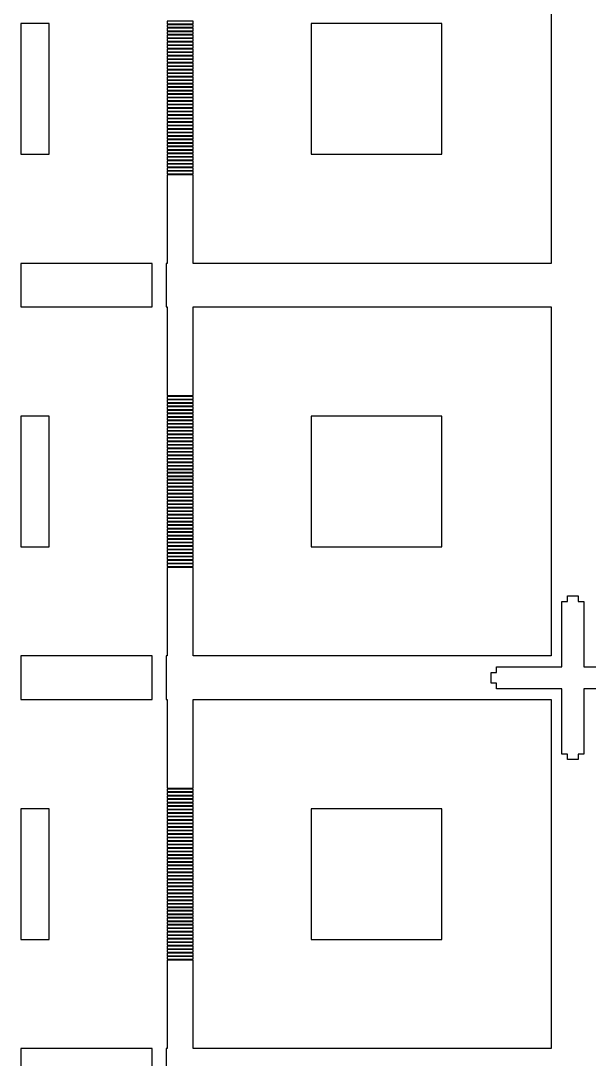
# Model space of a CAD drawing. Extents: x 40 to 187, y -3 to 150.
# Drawn here: x 39.55 to 46.21, y 69.16 to 81.33 of the extents above; entities that cross this region are included whole.
import ezdxf

# ---------------------------------------------------------------- set-up
doc = ezdxf.new("R2010")
doc.units = 0

msp = doc.modelspace()

# ---------------------------------------------------------------- linework, layer by layer
for p, q in [((45.7613, 82.5749), (45.7613, 78.4845)), ((41.5687, 81.3223), (41.2619, 81.3223)), ((41.2619, 81.3223), (41.2619, 81.2916)), ((41.5687, 81.2916), (41.5687, 81.3223)), ((39.8814, 81.2967), (39.5487, 81.2967)), ((39.5487, 81.2967), (39.5487, 79.7628)), ((39.8814, 79.7628), (39.8814, 81.2967)), ((41.2619, 81.2916), (41.5687, 81.2916)), ((41.5687, 81.2813), (41.2619, 81.2813)), ((41.2619, 81.2813), (41.2619, 81.2507)), ((41.2619, 81.2507), (41.5687, 81.2507)), ((41.5687, 81.2404), (41.2619, 81.2404)), ((41.2619, 81.2404), (41.2619, 81.2098)), ((41.2619, 81.2098), (41.5687, 81.2098)), ((41.5687, 81.1995), (41.2619, 81.1995)), ((41.2619, 81.1995), (41.2619, 81.1689)), ((41.5687, 81.2507), (41.5687, 81.2813)), ((41.5687, 81.2098), (41.5687, 81.2404)), ((41.5687, 81.1689), (41.5687, 81.1995)), ((44.4831, 81.2967), (42.9492, 81.2967)), ((42.9492, 81.2967), (42.9492, 79.7628)), ((44.4831, 79.7628), (44.4831, 81.2967)), ((41.2619, 81.1689), (41.5687, 81.1689)), ((41.5687, 81.1586), (41.2619, 81.1586)), ((41.2619, 81.1586), (41.2619, 81.128)), ((41.2619, 81.128), (41.5687, 81.128)), ((41.5687, 81.1177), (41.2619, 81.1177)), ((41.2619, 81.1177), (41.2619, 81.0871)), ((41.2619, 81.0871), (41.5687, 81.0871)), ((41.5687, 81.0768), (41.2619, 81.0768)), ((41.2619, 81.0768), (41.2619, 81.0461)), ((41.5687, 81.128), (41.5687, 81.1586)), ((41.5687, 81.0871), (41.5687, 81.1177)), ((41.5687, 81.0461), (41.5687, 81.0768)), ((41.2619, 81.0461), (41.5687, 81.0461)), ((41.5687, 81.0359), (41.2619, 81.0359)), ((41.2619, 81.0359), (41.2619, 81.0052)), ((41.2619, 81.0052), (41.5687, 81.0052)), ((41.5687, 80.995), (41.2619, 80.995)), ((41.2619, 80.995), (41.2619, 80.9643)), ((41.2619, 80.9643), (41.5687, 80.9643)), ((41.5687, 80.9541), (41.2619, 80.9541)), ((41.2619, 80.9541), (41.2619, 80.9234)), ((41.5687, 81.0052), (41.5687, 81.0359)), ((41.5687, 80.9643), (41.5687, 80.995)), ((41.5687, 80.9234), (41.5687, 80.9541)), ((41.2619, 80.9234), (41.5687, 80.9234)), ((41.5687, 80.9132), (41.2619, 80.9132)), ((41.2619, 80.9132), (41.2619, 80.8825)), ((41.2619, 80.8825), (41.5687, 80.8825)), ((41.5687, 80.8723), (41.2619, 80.8723)), ((41.2619, 80.8723), (41.2619, 80.8416)), ((41.2619, 80.8416), (41.5687, 80.8416)), ((41.5687, 80.8314), (41.2619, 80.8314)), ((41.2619, 80.8314), (41.2619, 80.8007)), ((41.5687, 80.8825), (41.5687, 80.9132)), ((41.5687, 80.8416), (41.5687, 80.8723)), ((41.5687, 80.8007), (41.5687, 80.8314)), ((41.2619, 80.8007), (41.5687, 80.8007)), ((41.5687, 80.7905), (41.2619, 80.7905)), ((41.2619, 80.7905), (41.2619, 80.7598)), ((41.2619, 80.7598), (41.5687, 80.7598)), ((41.5687, 80.7496), (41.2619, 80.7496)), ((41.2619, 80.7496), (41.2619, 80.7189)), ((41.2619, 80.7189), (41.5687, 80.7189)), ((41.5687, 80.7087), (41.2619, 80.7087)), ((41.2619, 80.7087), (41.2619, 80.678)), ((41.5687, 80.7598), (41.5687, 80.7905)), ((41.5687, 80.7189), (41.5687, 80.7496)), ((41.5687, 80.678), (41.5687, 80.7087)), ((41.2619, 80.678), (41.5687, 80.678)), ((41.5687, 80.6678), (41.2619, 80.6678)), ((41.2619, 80.6678), (41.2619, 80.6371)), ((41.2619, 80.6371), (41.5687, 80.6371)), ((41.5687, 80.6269), (41.2619, 80.6269)), ((41.2619, 80.6269), (41.2619, 80.5962)), ((41.2619, 80.5962), (41.5687, 80.5962)), ((41.5687, 80.586), (41.2619, 80.586)), ((41.2619, 80.586), (41.2619, 80.5553)), ((41.5687, 80.6371), (41.5687, 80.6678)), ((41.5687, 80.5962), (41.5687, 80.6269)), ((41.5687, 80.5553), (41.5687, 80.586)), ((41.2619, 80.5553), (41.5687, 80.5553)), ((41.5687, 80.5451), (41.2619, 80.5451)), ((41.2619, 80.5451), (41.2619, 80.5144)), ((41.2619, 80.5144), (41.5687, 80.5144)), ((41.5687, 80.5042), (41.2619, 80.5042)), ((41.2619, 80.5042), (41.2619, 80.4735)), ((41.2619, 80.4735), (41.5687, 80.4735)), ((41.5687, 80.4633), (41.2619, 80.4633)), ((41.2619, 80.4633), (41.2619, 80.4326)), ((41.5687, 80.5144), (41.5687, 80.5451)), ((41.5687, 80.4735), (41.5687, 80.5042)), ((41.5687, 80.4326), (41.5687, 80.4633)), ((41.2619, 80.4326), (41.5687, 80.4326)), ((41.5687, 80.4224), (41.2619, 80.4224)), ((41.2619, 80.4224), (41.2619, 80.3917)), ((41.2619, 80.3917), (41.5687, 80.3917)), ((41.5687, 80.3815), (41.2619, 80.3815)), ((41.2619, 80.3815), (41.2619, 80.3508)), ((41.2619, 80.3508), (41.5687, 80.3508)), ((41.5687, 80.3406), (41.2619, 80.3406)), ((41.2619, 80.3406), (41.2619, 80.3099)), ((41.5687, 80.3917), (41.5687, 80.4224)), ((41.5687, 80.3508), (41.5687, 80.3815)), ((41.5687, 80.3099), (41.5687, 80.3406)), ((41.2619, 80.3099), (41.5687, 80.3099)), ((41.5687, 80.2997), (41.2619, 80.2997)), ((41.2619, 80.2997), (41.2619, 80.269)), ((41.2619, 80.269), (41.5687, 80.269)), ((41.5687, 80.2588), (41.2619, 80.2588)), ((41.2619, 80.2588), (41.2619, 80.2281)), ((41.2619, 80.2281), (41.5687, 80.2281)), ((41.5687, 80.2178), (41.2619, 80.2178)), ((41.2619, 80.2178), (41.2619, 80.1872)), ((41.5687, 80.269), (41.5687, 80.2997)), ((41.5687, 80.2281), (41.5687, 80.2588)), ((41.5687, 80.1872), (41.5687, 80.2178)), ((41.2619, 80.1872), (41.5687, 80.1872)), ((41.5687, 80.177), (41.2619, 80.177)), ((41.2619, 80.177), (41.2619, 80.1463)), ((41.2619, 80.1463), (41.5687, 80.1463)), ((41.5687, 80.136), (41.2619, 80.136)), ((41.2619, 80.136), (41.2619, 80.1054)), ((41.2619, 80.1054), (41.5687, 80.1054)), ((41.5687, 80.0952), (41.2619, 80.0952)), ((41.2619, 80.0952), (41.2619, 80.0645)), ((41.5687, 80.1463), (41.5687, 80.177)), ((41.5687, 80.1054), (41.5687, 80.136)), ((41.5687, 80.0645), (41.5687, 80.0952)), ((41.2619, 80.0645), (41.5687, 80.0645)), ((41.5687, 80.0542), (41.2619, 80.0542)), ((41.2619, 80.0542), (41.2619, 80.0236)), ((41.2619, 80.0236), (41.5687, 80.0236)), ((41.5687, 80.0133), (41.2619, 80.0133)), ((41.2619, 80.0133), (41.2619, 79.9827)), ((41.2619, 79.9827), (41.5687, 79.9827)), ((41.5687, 79.9724), (41.2619, 79.9724)), ((41.2619, 79.9724), (41.2619, 79.9418)), ((41.5687, 80.0236), (41.5687, 80.0542)), ((41.5687, 79.9827), (41.5687, 80.0133)), ((41.5687, 79.9418), (41.5687, 79.9724)), ((41.2619, 79.9418), (41.5687, 79.9418)), ((41.5687, 79.9315), (41.2619, 79.9315)), ((41.2619, 79.9315), (41.2619, 79.9008)), ((41.2619, 79.9008), (41.5687, 79.9008)), ((41.5687, 79.8906), (41.2619, 79.8906)), ((41.2619, 79.8906), (41.2619, 79.8599)), ((41.2619, 79.8599), (41.5687, 79.8599)), ((41.5687, 79.8497), (41.2619, 79.8497)), ((41.2619, 79.8497), (41.2619, 79.819)), ((41.5687, 79.9008), (41.5687, 79.9315)), ((41.5687, 79.8599), (41.5687, 79.8906)), ((41.5687, 79.819), (41.5687, 79.8497)), ((39.5487, 79.7628), (39.8814, 79.7628)), ((41.2619, 79.819), (41.5687, 79.819)), ((41.5687, 79.8088), (41.2619, 79.8088)), ((41.2619, 79.8088), (41.2619, 79.7782)), ((41.2619, 79.7782), (41.5687, 79.7782)), ((41.5687, 79.7679), (41.2619, 79.7679)), ((41.2619, 79.7679), (41.2619, 79.7372)), ((41.2619, 79.7372), (41.5687, 79.7372)), ((41.5687, 79.727), (41.2619, 79.727)), ((41.2619, 79.727), (41.2619, 79.6963)), ((41.5687, 79.7782), (41.5687, 79.8088)), ((41.5687, 79.7372), (41.5687, 79.7679)), ((41.5687, 79.6963), (41.5687, 79.727)), ((42.9492, 79.7628), (44.4831, 79.7628)), ((41.2619, 79.6963), (41.5687, 79.6963)), ((41.5687, 79.6861), (41.2619, 79.6861)), ((41.2619, 79.6861), (41.2619, 79.6554)), ((41.2619, 79.6554), (41.5687, 79.6554)), ((41.5687, 79.6452), (41.2619, 79.6452)), ((41.2619, 79.6452), (41.2619, 79.6145)), ((41.2619, 79.6145), (41.5687, 79.6145)), ((41.5687, 79.6043), (41.2619, 79.6043)), ((41.2619, 79.6043), (41.2619, 79.5736)), ((41.5687, 79.6554), (41.5687, 79.6861)), ((41.5687, 79.6145), (41.5687, 79.6452)), ((41.5687, 79.5736), (41.5687, 79.6043)), ((41.2619, 79.5736), (41.5687, 79.5736)), ((41.5687, 79.5634), (41.2619, 79.5634)), ((41.2619, 79.5634), (41.2619, 79.5327)), ((41.2619, 79.5327), (41.5687, 79.5327)), ((41.5687, 79.5225), (41.2619, 79.5225)), ((41.2619, 79.5225), (41.2619, 78.4845)), ((41.5687, 79.5327), (41.5687, 79.5634)), ((41.5687, 78.4845), (41.5687, 79.5225)), ((41.0889, 78.4845), (39.5487, 78.4845)), ((39.5487, 78.4845), (39.5487, 77.9732)), ((41.0889, 77.9732), (41.0889, 78.4845)), ((41.2619, 78.4845), (41.2513, 78.4845)), ((41.2513, 78.4845), (41.2513, 77.9732)), ((45.7613, 78.4845), (41.5687, 78.4845)), ((39.5487, 77.9732), (41.0889, 77.9732)), ((41.2513, 77.9732), (41.2619, 77.9732)), ((41.2619, 77.9732), (41.2619, 76.9353)), ((41.5687, 76.9353), (41.5687, 77.9732)), ((41.5687, 77.9732), (45.7613, 77.9732)), ((45.7613, 77.9732), (45.7613, 73.8828)), ((41.2619, 76.9353), (41.5687, 76.9353)), ((41.5687, 76.9251), (41.2619, 76.9251)), ((41.2619, 76.9251), (41.2619, 76.8944)), ((41.5687, 76.8944), (41.5687, 76.9251)), ((41.2619, 76.8944), (41.5687, 76.8944)), ((41.5687, 76.8842), (41.2619, 76.8842)), ((41.2619, 76.8842), (41.2619, 76.8535)), ((41.2619, 76.8535), (41.5687, 76.8535)), ((41.5687, 76.8433), (41.2619, 76.8433)), ((41.2619, 76.8433), (41.2619, 76.8126)), ((41.2619, 76.8126), (41.5687, 76.8126)), ((41.5687, 76.8024), (41.2619, 76.8024)), ((41.2619, 76.8024), (41.2619, 76.7717)), ((41.5687, 76.8535), (41.5687, 76.8842)), ((41.5687, 76.8126), (41.5687, 76.8433)), ((41.5687, 76.7717), (41.5687, 76.8024)), ((39.8814, 76.695), (39.5487, 76.695)), ((39.5487, 76.695), (39.5487, 75.1611)), ((39.8814, 75.1611), (39.8814, 76.695)), ((41.2619, 76.7717), (41.5687, 76.7717)), ((41.5687, 76.7614), (41.2619, 76.7614)), ((41.2619, 76.7614), (41.2619, 76.7308)), ((41.2619, 76.7308), (41.5687, 76.7308)), ((41.5687, 76.7206), (41.2619, 76.7206)), ((41.2619, 76.7206), (41.2619, 76.6899)), ((41.2619, 76.6899), (41.5687, 76.6899)), ((41.5687, 76.6796), (41.2619, 76.6796)), ((41.2619, 76.6796), (41.2619, 76.649)), ((41.5687, 76.7308), (41.5687, 76.7614)), ((41.5687, 76.6899), (41.5687, 76.7206)), ((41.5687, 76.649), (41.5687, 76.6796)), ((44.4831, 76.695), (42.9492, 76.695)), ((42.9492, 76.695), (42.9492, 75.1611)), ((44.4831, 75.1611), (44.4831, 76.695)), ((41.2619, 76.649), (41.5687, 76.649)), ((41.5687, 76.6387), (41.2619, 76.6387)), ((41.2619, 76.6387), (41.2619, 76.6081)), ((41.2619, 76.6081), (41.5687, 76.6081)), ((41.5687, 76.5978), (41.2619, 76.5978)), ((41.2619, 76.5978), (41.2619, 76.5672)), ((41.2619, 76.5672), (41.5687, 76.5672)), ((41.5687, 76.5569), (41.2619, 76.5569)), ((41.2619, 76.5569), (41.2619, 76.5263)), ((41.5687, 76.6081), (41.5687, 76.6387)), ((41.5687, 76.5672), (41.5687, 76.5978)), ((41.5687, 76.5263), (41.5687, 76.5569)), ((41.2619, 76.5263), (41.5687, 76.5263)), ((41.5687, 76.516), (41.2619, 76.516)), ((41.2619, 76.516), (41.2619, 76.4854)), ((41.2619, 76.4854), (41.5687, 76.4854)), ((41.5687, 76.4751), (41.2619, 76.4751)), ((41.2619, 76.4751), (41.2619, 76.4444)), ((41.2619, 76.4444), (41.5687, 76.4444)), ((41.5687, 76.4342), (41.2619, 76.4342)), ((41.2619, 76.4342), (41.2619, 76.4035)), ((41.5687, 76.4854), (41.5687, 76.516)), ((41.5687, 76.4444), (41.5687, 76.4751)), ((41.5687, 76.4035), (41.5687, 76.4342)), ((41.2619, 76.4035), (41.5687, 76.4035)), ((41.5687, 76.3933), (41.2619, 76.3933)), ((41.2619, 76.3933), (41.2619, 76.3626)), ((41.2619, 76.3626), (41.5687, 76.3626)), ((41.5687, 76.3524), (41.2619, 76.3524)), ((41.2619, 76.3524), (41.2619, 76.3217)), ((41.2619, 76.3217), (41.5687, 76.3217)), ((41.5687, 76.3115), (41.2619, 76.3115)), ((41.2619, 76.3115), (41.2619, 76.2808)), ((41.5687, 76.3626), (41.5687, 76.3933)), ((41.5687, 76.3217), (41.5687, 76.3524)), ((41.5687, 76.2808), (41.5687, 76.3115)), ((41.2619, 76.2808), (41.5687, 76.2808)), ((41.5687, 76.2706), (41.2619, 76.2706)), ((41.2619, 76.2706), (41.2619, 76.2399)), ((41.2619, 76.2399), (41.5687, 76.2399)), ((41.5687, 76.2297), (41.2619, 76.2297)), ((41.2619, 76.2297), (41.2619, 76.199)), ((41.2619, 76.199), (41.5687, 76.199)), ((41.5687, 76.1888), (41.2619, 76.1888)), ((41.2619, 76.1888), (41.2619, 76.1581)), ((41.5687, 76.2399), (41.5687, 76.2706)), ((41.5687, 76.199), (41.5687, 76.2297)), ((41.5687, 76.1581), (41.5687, 76.1888)), ((41.2619, 76.1581), (41.5687, 76.1581)), ((41.5687, 76.1479), (41.2619, 76.1479)), ((41.2619, 76.1479), (41.2619, 76.1172)), ((41.2619, 76.1172), (41.5687, 76.1172)), ((41.5687, 76.107), (41.2619, 76.107)), ((41.2619, 76.107), (41.2619, 76.0763)), ((41.2619, 76.0763), (41.5687, 76.0763)), ((41.5687, 76.0661), (41.2619, 76.0661)), ((41.2619, 76.0661), (41.2619, 76.0354)), ((41.5687, 76.1172), (41.5687, 76.1479)), ((41.5687, 76.0763), (41.5687, 76.107)), ((41.5687, 76.0354), (41.5687, 76.0661)), ((41.2619, 76.0354), (41.5687, 76.0354)), ((41.5687, 76.0252), (41.2619, 76.0252)), ((41.2619, 76.0252), (41.2619, 75.9945)), ((41.2619, 75.9945), (41.5687, 75.9945)), ((41.5687, 75.9843), (41.2619, 75.9843)), ((41.2619, 75.9843), (41.2619, 75.9536)), ((41.2619, 75.9536), (41.5687, 75.9536)), ((41.5687, 75.9945), (41.5687, 76.0252)), ((41.5687, 75.9536), (41.5687, 75.9843)), ((41.5687, 75.9434), (41.2619, 75.9434)), ((41.2619, 75.9434), (41.2619, 75.9127)), ((41.2619, 75.9127), (41.5687, 75.9127)), ((41.5687, 75.9025), (41.2619, 75.9025)), ((41.2619, 75.9025), (41.2619, 75.8718)), ((41.2619, 75.8718), (41.5687, 75.8718)), ((41.5687, 75.8616), (41.2619, 75.8616)), ((41.2619, 75.8616), (41.2619, 75.8309)), ((41.2619, 75.8309), (41.5687, 75.8309)), ((41.5687, 75.9127), (41.5687, 75.9434)), ((41.5687, 75.8718), (41.5687, 75.9025)), ((41.5687, 75.8309), (41.5687, 75.8616)), ((41.5687, 75.8207), (41.2619, 75.8207)), ((41.2619, 75.8207), (41.2619, 75.79)), ((41.2619, 75.79), (41.5687, 75.79)), ((41.5687, 75.7798), (41.2619, 75.7798)), ((41.2619, 75.7798), (41.2619, 75.7491)), ((41.2619, 75.7491), (41.5687, 75.7491)), ((41.5687, 75.7389), (41.2619, 75.7389)), ((41.2619, 75.7389), (41.2619, 75.7082)), ((41.2619, 75.7082), (41.5687, 75.7082)), ((41.5687, 75.79), (41.5687, 75.8207)), ((41.5687, 75.7491), (41.5687, 75.7798)), ((41.5687, 75.7082), (41.5687, 75.7389)), ((41.5687, 75.698), (41.2619, 75.698)), ((41.2619, 75.698), (41.2619, 75.6673)), ((41.2619, 75.6673), (41.5687, 75.6673)), ((41.5687, 75.6571), (41.2619, 75.6571)), ((41.2619, 75.6571), (41.2619, 75.6264)), ((41.2619, 75.6264), (41.5687, 75.6264)), ((41.5687, 75.6161), (41.2619, 75.6161)), ((41.2619, 75.6161), (41.2619, 75.5855)), ((41.2619, 75.5855), (41.5687, 75.5855)), ((41.5687, 75.6673), (41.5687, 75.698)), ((41.5687, 75.6264), (41.5687, 75.6571)), ((41.5687, 75.5855), (41.5687, 75.6161)), ((41.5687, 75.5753), (41.2619, 75.5753)), ((41.2619, 75.5753), (41.2619, 75.5446)), ((41.2619, 75.5446), (41.5687, 75.5446)), ((41.5687, 75.5343), (41.2619, 75.5343)), ((41.2619, 75.5343), (41.2619, 75.5037)), ((41.2619, 75.5037), (41.5687, 75.5037)), ((41.5687, 75.4935), (41.2619, 75.4935)), ((41.2619, 75.4935), (41.2619, 75.4628)), ((41.2619, 75.4628), (41.5687, 75.4628)), ((41.5687, 75.5446), (41.5687, 75.5753)), ((41.5687, 75.5037), (41.5687, 75.5343)), ((41.5687, 75.4628), (41.5687, 75.4935)), ((41.5687, 75.4525), (41.2619, 75.4525)), ((41.2619, 75.4525), (41.2619, 75.4219)), ((41.2619, 75.4219), (41.5687, 75.4219)), ((41.5687, 75.4116), (41.2619, 75.4116)), ((41.2619, 75.4116), (41.2619, 75.381)), ((41.2619, 75.381), (41.5687, 75.381)), ((41.5687, 75.3707), (41.2619, 75.3707)), ((41.2619, 75.3707), (41.2619, 75.3401)), ((41.2619, 75.3401), (41.5687, 75.3401)), ((41.5687, 75.4219), (41.5687, 75.4525)), ((41.5687, 75.381), (41.5687, 75.4116)), ((41.5687, 75.3401), (41.5687, 75.3707)), ((41.5687, 75.3298), (41.2619, 75.3298)), ((41.2619, 75.3298), (41.2619, 75.2991)), ((41.2619, 75.2991), (41.5687, 75.2991)), ((41.5687, 75.2889), (41.2619, 75.2889)), ((41.2619, 75.2889), (41.2619, 75.2582)), ((41.2619, 75.2582), (41.5687, 75.2582)), ((41.5687, 75.248), (41.2619, 75.248)), ((41.2619, 75.248), (41.2619, 75.2173)), ((41.2619, 75.2173), (41.5687, 75.2173)), ((41.5687, 75.2991), (41.5687, 75.3298)), ((41.5687, 75.2582), (41.5687, 75.2889)), ((41.5687, 75.2173), (41.5687, 75.248)), ((39.5487, 75.1611), (39.8814, 75.1611)), ((41.5687, 75.2071), (41.2619, 75.2071)), ((41.2619, 75.2071), (41.2619, 75.1765)), ((41.2619, 75.1765), (41.5687, 75.1765)), ((41.5687, 75.1662), (41.2619, 75.1662)), ((41.2619, 75.1662), (41.2619, 75.1355)), ((41.2619, 75.1355), (41.5687, 75.1355)), ((41.5687, 75.1253), (41.2619, 75.1253)), ((41.2619, 75.1253), (41.2619, 75.0946)), ((41.2619, 75.0946), (41.5687, 75.0946)), ((41.5687, 75.1765), (41.5687, 75.2071)), ((41.5687, 75.1355), (41.5687, 75.1662)), ((41.5687, 75.0946), (41.5687, 75.1253)), ((42.9492, 75.1611), (44.4831, 75.1611)), ((41.5687, 75.0844), (41.2619, 75.0844)), ((41.2619, 75.0844), (41.2619, 75.0537)), ((41.2619, 75.0537), (41.5687, 75.0537)), ((41.5687, 75.0435), (41.2619, 75.0435)), ((41.2619, 75.0435), (41.2619, 75.0128)), ((41.2619, 75.0128), (41.5687, 75.0128)), ((41.5687, 75.0026), (41.2619, 75.0026)), ((41.2619, 75.0026), (41.2619, 74.9719)), ((41.2619, 74.9719), (41.5687, 74.9719)), ((41.5687, 75.0537), (41.5687, 75.0844)), ((41.5687, 75.0128), (41.5687, 75.0435)), ((41.5687, 74.9719), (41.5687, 75.0026)), ((41.5687, 74.9617), (41.2619, 74.9617)), ((41.2619, 74.9617), (41.2619, 74.931)), ((41.2619, 74.931), (41.5687, 74.931)), ((41.5687, 74.9208), (41.2619, 74.9208)), ((41.2619, 74.9208), (41.2619, 73.8828)), ((41.5687, 74.931), (41.5687, 74.9617)), ((41.5687, 73.8828), (41.5687, 74.9208)), ((45.8892, 73.755), (45.8892, 74.522)), ((45.8892, 74.522), (45.9531, 74.522)), ((45.9531, 74.522), (45.9531, 74.5859)), ((45.9531, 74.5859), (46.0809, 74.5859)), ((46.0809, 74.5859), (46.0809, 74.522)), ((46.0809, 74.522), (46.1448, 74.522)), ((46.1448, 74.522), (46.1448, 73.755)), ((41.0889, 73.8828), (39.5487, 73.8828)), ((39.5487, 73.8828), (39.5487, 73.3715)), ((41.0889, 73.3715), (41.0889, 73.8828)), ((41.2619, 73.8828), (41.2513, 73.8828)), ((41.2513, 73.8828), (41.2513, 73.3715)), ((45.7613, 73.8828), (41.5687, 73.8828)), ((45.1222, 73.6911), (45.1222, 73.755)), ((45.1222, 73.755), (45.8892, 73.755)), ((46.1448, 73.755), (46.9118, 73.755)), ((45.0583, 73.5633), (45.0583, 73.6911)), ((45.0583, 73.6911), (45.1222, 73.6911)), ((45.1222, 73.5633), (45.0583, 73.5633)), ((45.1222, 73.4994), (45.1222, 73.5633)), ((45.8892, 73.4994), (45.1222, 73.4994)), ((45.8892, 72.7324), (45.8892, 73.4994)), ((46.9118, 73.4994), (46.1448, 73.4994)), ((46.1448, 73.4994), (46.1448, 72.7324)), ((39.5487, 73.3715), (41.0889, 73.3715)), ((41.2513, 73.3715), (41.2619, 73.3715)), ((41.2619, 73.3715), (41.2619, 72.3336)), ((41.5687, 72.3336), (41.5687, 73.3715)), ((41.5687, 73.3715), (45.7613, 73.3715)), ((45.7613, 73.3715), (45.7613, 69.2811)), ((45.9531, 72.7324), (45.8892, 72.7324)), ((45.9531, 72.6685), (45.9531, 72.7324)), ((46.0809, 72.6685), (45.9531, 72.6685)), ((46.1448, 72.7324), (46.0809, 72.7324)), ((46.0809, 72.7324), (46.0809, 72.6685)), ((41.2619, 72.3336), (41.5687, 72.3336)), ((41.5687, 72.3234), (41.2619, 72.3234)), ((41.2619, 72.3234), (41.2619, 72.2927)), ((41.5687, 72.2927), (41.5687, 72.3234)), ((41.2619, 72.2927), (41.5687, 72.2927)), ((41.5687, 72.2825), (41.2619, 72.2825)), ((41.2619, 72.2825), (41.2619, 72.2518)), ((41.2619, 72.2518), (41.5687, 72.2518)), ((41.5687, 72.2416), (41.2619, 72.2416)), ((41.2619, 72.2416), (41.2619, 72.2109)), ((41.2619, 72.2109), (41.5687, 72.2109)), ((41.5687, 72.2007), (41.2619, 72.2007)), ((41.2619, 72.2007), (41.2619, 72.17)), ((41.5687, 72.2518), (41.5687, 72.2825)), ((41.5687, 72.2109), (41.5687, 72.2416)), ((41.5687, 72.17), (41.5687, 72.2007)), ((39.8814, 72.0933), (39.5487, 72.0933)), ((39.5487, 72.0933), (39.5487, 70.5594)), ((39.8814, 70.5594), (39.8814, 72.0933)), ((41.2619, 72.17), (41.5687, 72.17)), ((41.5687, 72.1597), (41.2619, 72.1597)), ((41.2619, 72.1597), (41.2619, 72.1291)), ((41.2619, 72.1291), (41.5687, 72.1291)), ((41.5687, 72.1189), (41.2619, 72.1189)), ((41.2619, 72.1189), (41.2619, 72.0882)), ((41.2619, 72.0882), (41.5687, 72.0882)), ((41.5687, 72.0779), (41.2619, 72.0779)), ((41.2619, 72.0779), (41.2619, 72.0473)), ((41.5687, 72.1291), (41.5687, 72.1597)), ((41.5687, 72.0882), (41.5687, 72.1189)), ((41.5687, 72.0473), (41.5687, 72.0779)), ((44.4831, 72.0933), (42.9492, 72.0933)), ((42.9492, 72.0933), (42.9492, 70.5594)), ((44.4831, 70.5594), (44.4831, 72.0933)), ((41.2619, 72.0473), (41.5687, 72.0473)), ((41.5687, 72.037), (41.2619, 72.037)), ((41.2619, 72.037), (41.2619, 72.0064)), ((41.2619, 72.0064), (41.5687, 72.0064)), ((41.5687, 71.9961), (41.2619, 71.9961)), ((41.2619, 71.9961), (41.2619, 71.9655)), ((41.2619, 71.9655), (41.5687, 71.9655)), ((41.5687, 71.9552), (41.2619, 71.9552)), ((41.2619, 71.9552), (41.2619, 71.9246)), ((41.5687, 72.0064), (41.5687, 72.037)), ((41.5687, 71.9655), (41.5687, 71.9961)), ((41.5687, 71.9246), (41.5687, 71.9552)), ((41.2619, 71.9246), (41.5687, 71.9246)), ((41.5687, 71.9143), (41.2619, 71.9143)), ((41.2619, 71.9143), (41.2619, 71.8837)), ((41.2619, 71.8837), (41.5687, 71.8837)), ((41.5687, 71.8734), (41.2619, 71.8734)), ((41.2619, 71.8734), (41.2619, 71.8427)), ((41.2619, 71.8427), (41.5687, 71.8427)), ((41.5687, 71.8325), (41.2619, 71.8325)), ((41.2619, 71.8325), (41.2619, 71.8018)), ((41.5687, 71.8837), (41.5687, 71.9143)), ((41.5687, 71.8427), (41.5687, 71.8734)), ((41.5687, 71.8018), (41.5687, 71.8325)), ((41.2619, 71.8018), (41.5687, 71.8018)), ((41.5687, 71.7916), (41.2619, 71.7916)), ((41.2619, 71.7916), (41.2619, 71.7609)), ((41.2619, 71.7609), (41.5687, 71.7609)), ((41.5687, 71.7507), (41.2619, 71.7507)), ((41.2619, 71.7507), (41.2619, 71.72)), ((41.2619, 71.72), (41.5687, 71.72)), ((41.5687, 71.7098), (41.2619, 71.7098)), ((41.2619, 71.7098), (41.2619, 71.6791)), ((41.5687, 71.7609), (41.5687, 71.7916)), ((41.5687, 71.72), (41.5687, 71.7507)), ((41.5687, 71.6791), (41.5687, 71.7098)), ((41.2619, 71.6791), (41.5687, 71.6791)), ((41.5687, 71.6689), (41.2619, 71.6689)), ((41.2619, 71.6689), (41.2619, 71.6382)), ((41.2619, 71.6382), (41.5687, 71.6382)), ((41.5687, 71.628), (41.2619, 71.628)), ((41.2619, 71.628), (41.2619, 71.5973)), ((41.2619, 71.5973), (41.5687, 71.5973)), ((41.5687, 71.5871), (41.2619, 71.5871)), ((41.2619, 71.5871), (41.2619, 71.5564)), ((41.5687, 71.6382), (41.5687, 71.6689)), ((41.5687, 71.5973), (41.5687, 71.628)), ((41.5687, 71.5564), (41.5687, 71.5871)), ((41.2619, 71.5564), (41.5687, 71.5564)), ((41.5687, 71.5462), (41.2619, 71.5462)), ((41.2619, 71.5462), (41.2619, 71.5155)), ((41.2619, 71.5155), (41.5687, 71.5155)), ((41.5687, 71.5053), (41.2619, 71.5053)), ((41.2619, 71.5053), (41.2619, 71.4746)), ((41.2619, 71.4746), (41.5687, 71.4746)), ((41.5687, 71.4644), (41.2619, 71.4644)), ((41.2619, 71.4644), (41.2619, 71.4337)), ((41.5687, 71.5155), (41.5687, 71.5462)), ((41.5687, 71.4746), (41.5687, 71.5053)), ((41.5687, 71.4337), (41.5687, 71.4644)), ((41.2619, 71.4337), (41.5687, 71.4337)), ((41.5687, 71.4235), (41.2619, 71.4235)), ((41.2619, 71.4235), (41.2619, 71.3928)), ((41.2619, 71.3928), (41.5687, 71.3928)), ((41.5687, 71.3826), (41.2619, 71.3826)), ((41.2619, 71.3826), (41.2619, 71.3519)), ((41.2619, 71.3519), (41.5687, 71.3519)), ((41.5687, 71.3417), (41.2619, 71.3417)), ((41.2619, 71.3417), (41.2619, 71.311)), ((41.5687, 71.3928), (41.5687, 71.4235)), ((41.5687, 71.3519), (41.5687, 71.3826)), ((41.5687, 71.311), (41.5687, 71.3417)), ((41.2619, 71.311), (41.5687, 71.311)), ((41.5687, 71.3008), (41.2619, 71.3008)), ((41.2619, 71.3008), (41.2619, 71.2701)), ((41.2619, 71.2701), (41.5687, 71.2701)), ((41.5687, 71.2599), (41.2619, 71.2599)), ((41.2619, 71.2599), (41.2619, 71.2292)), ((41.2619, 71.2292), (41.5687, 71.2292)), ((41.5687, 71.219), (41.2619, 71.219)), ((41.2619, 71.219), (41.2619, 71.1883)), ((41.5687, 71.2701), (41.5687, 71.3008)), ((41.5687, 71.2292), (41.5687, 71.2599)), ((41.5687, 71.1883), (41.5687, 71.219)), ((41.2619, 71.1883), (41.5687, 71.1883)), ((41.5687, 71.1781), (41.2619, 71.1781)), ((41.2619, 71.1781), (41.2619, 71.1474)), ((41.2619, 71.1474), (41.5687, 71.1474)), ((41.5687, 71.1372), (41.2619, 71.1372)), ((41.2619, 71.1372), (41.2619, 71.1065)), ((41.2619, 71.1065), (41.5687, 71.1065)), ((41.5687, 71.0963), (41.2619, 71.0963)), ((41.2619, 71.0963), (41.2619, 71.0656)), ((41.5687, 71.1474), (41.5687, 71.1781)), ((41.5687, 71.1065), (41.5687, 71.1372)), ((41.5687, 71.0656), (41.5687, 71.0963)), ((41.2619, 71.0656), (41.5687, 71.0656)), ((41.5687, 71.0554), (41.2619, 71.0554)), ((41.2619, 71.0554), (41.2619, 71.0247)), ((41.2619, 71.0247), (41.5687, 71.0247)), ((41.5687, 71.0145), (41.2619, 71.0145)), ((41.2619, 71.0145), (41.2619, 70.9838)), ((41.2619, 70.9838), (41.5687, 70.9838)), ((41.5687, 70.9736), (41.2619, 70.9736)), ((41.2619, 70.9736), (41.2619, 70.9429)), ((41.5687, 71.0247), (41.5687, 71.0554)), ((41.5687, 70.9838), (41.5687, 71.0145)), ((41.5687, 70.9429), (41.5687, 70.9736)), ((41.2619, 70.9429), (41.5687, 70.9429)), ((41.5687, 70.9326), (41.2619, 70.9326)), ((41.2619, 70.9326), (41.2619, 70.902)), ((41.2619, 70.902), (41.5687, 70.902)), ((41.5687, 70.8918), (41.2619, 70.8918)), ((41.2619, 70.8918), (41.2619, 70.8611)), ((41.2619, 70.8611), (41.5687, 70.8611)), ((41.5687, 70.8508), (41.2619, 70.8508)), ((41.2619, 70.8508), (41.2619, 70.8202)), ((41.5687, 70.902), (41.5687, 70.9326)), ((41.5687, 70.8611), (41.5687, 70.8918)), ((41.5687, 70.8202), (41.5687, 70.8508)), ((41.2619, 70.8202), (41.5687, 70.8202)), ((41.5687, 70.8099), (41.2619, 70.8099)), ((41.2619, 70.8099), (41.2619, 70.7793)), ((41.2619, 70.7793), (41.5687, 70.7793)), ((41.5687, 70.769), (41.2619, 70.769)), ((41.2619, 70.769), (41.2619, 70.7384)), ((41.2619, 70.7384), (41.5687, 70.7384)), ((41.5687, 70.7281), (41.2619, 70.7281)), ((41.2619, 70.7281), (41.2619, 70.6974)), ((41.5687, 70.7793), (41.5687, 70.8099)), ((41.5687, 70.7384), (41.5687, 70.769)), ((41.5687, 70.6974), (41.5687, 70.7281)), ((41.2619, 70.6974), (41.5687, 70.6974)), ((41.5687, 70.6872), (41.2619, 70.6872)), ((41.2619, 70.6872), (41.2619, 70.6565)), ((41.2619, 70.6565), (41.5687, 70.6565)), ((41.5687, 70.6463), (41.2619, 70.6463)), ((41.2619, 70.6463), (41.2619, 70.6156)), ((41.2619, 70.6156), (41.5687, 70.6156)), ((41.5687, 70.6054), (41.2619, 70.6054)), ((41.2619, 70.6054), (41.2619, 70.5748)), ((41.5687, 70.6565), (41.5687, 70.6872)), ((41.5687, 70.6156), (41.5687, 70.6463)), ((41.5687, 70.5748), (41.5687, 70.6054)), ((39.5487, 70.5594), (39.8814, 70.5594)), ((41.2619, 70.5748), (41.5687, 70.5748)), ((41.5687, 70.5645), (41.2619, 70.5645)), ((41.2619, 70.5645), (41.2619, 70.5338)), ((41.2619, 70.5338), (41.5687, 70.5338)), ((41.5687, 70.5236), (41.2619, 70.5236)), ((41.2619, 70.5236), (41.2619, 70.4929)), ((41.2619, 70.4929), (41.5687, 70.4929)), ((41.5687, 70.4827), (41.2619, 70.4827)), ((41.2619, 70.4827), (41.2619, 70.452)), ((41.5687, 70.5338), (41.5687, 70.5645)), ((41.5687, 70.4929), (41.5687, 70.5236)), ((41.5687, 70.452), (41.5687, 70.4827)), ((42.9492, 70.5594), (44.4831, 70.5594)), ((41.2619, 70.452), (41.5687, 70.452)), ((41.5687, 70.4418), (41.2619, 70.4418)), ((41.2619, 70.4418), (41.2619, 70.4111)), ((41.2619, 70.4111), (41.5687, 70.4111)), ((41.5687, 70.4009), (41.2619, 70.4009)), ((41.2619, 70.4009), (41.2619, 70.3702)), ((41.2619, 70.3702), (41.5687, 70.3702)), ((41.5687, 70.36), (41.2619, 70.36)), ((41.2619, 70.36), (41.2619, 70.3293)), ((41.5687, 70.4111), (41.5687, 70.4418)), ((41.5687, 70.3702), (41.5687, 70.4009)), ((41.5687, 70.3293), (41.5687, 70.36)), ((41.2619, 70.3293), (41.5687, 70.3293)), ((41.5687, 70.3191), (41.2619, 70.3191)), ((41.2619, 70.3191), (41.2619, 69.2811)), ((41.5687, 69.2811), (41.5687, 70.3191)), ((41.0889, 69.2811), (39.5487, 69.2811)), ((39.5487, 69.2811), (39.5487, 68.7698)), ((41.0889, 68.7698), (41.0889, 69.2811)), ((41.2619, 69.2811), (41.2513, 69.2811)), ((41.2513, 69.2811), (41.2513, 68.7698)), ((45.7613, 69.2811), (41.5687, 69.2811))]:
    msp.add_line(p, q)

doc.saveas('drawing.dxf')
